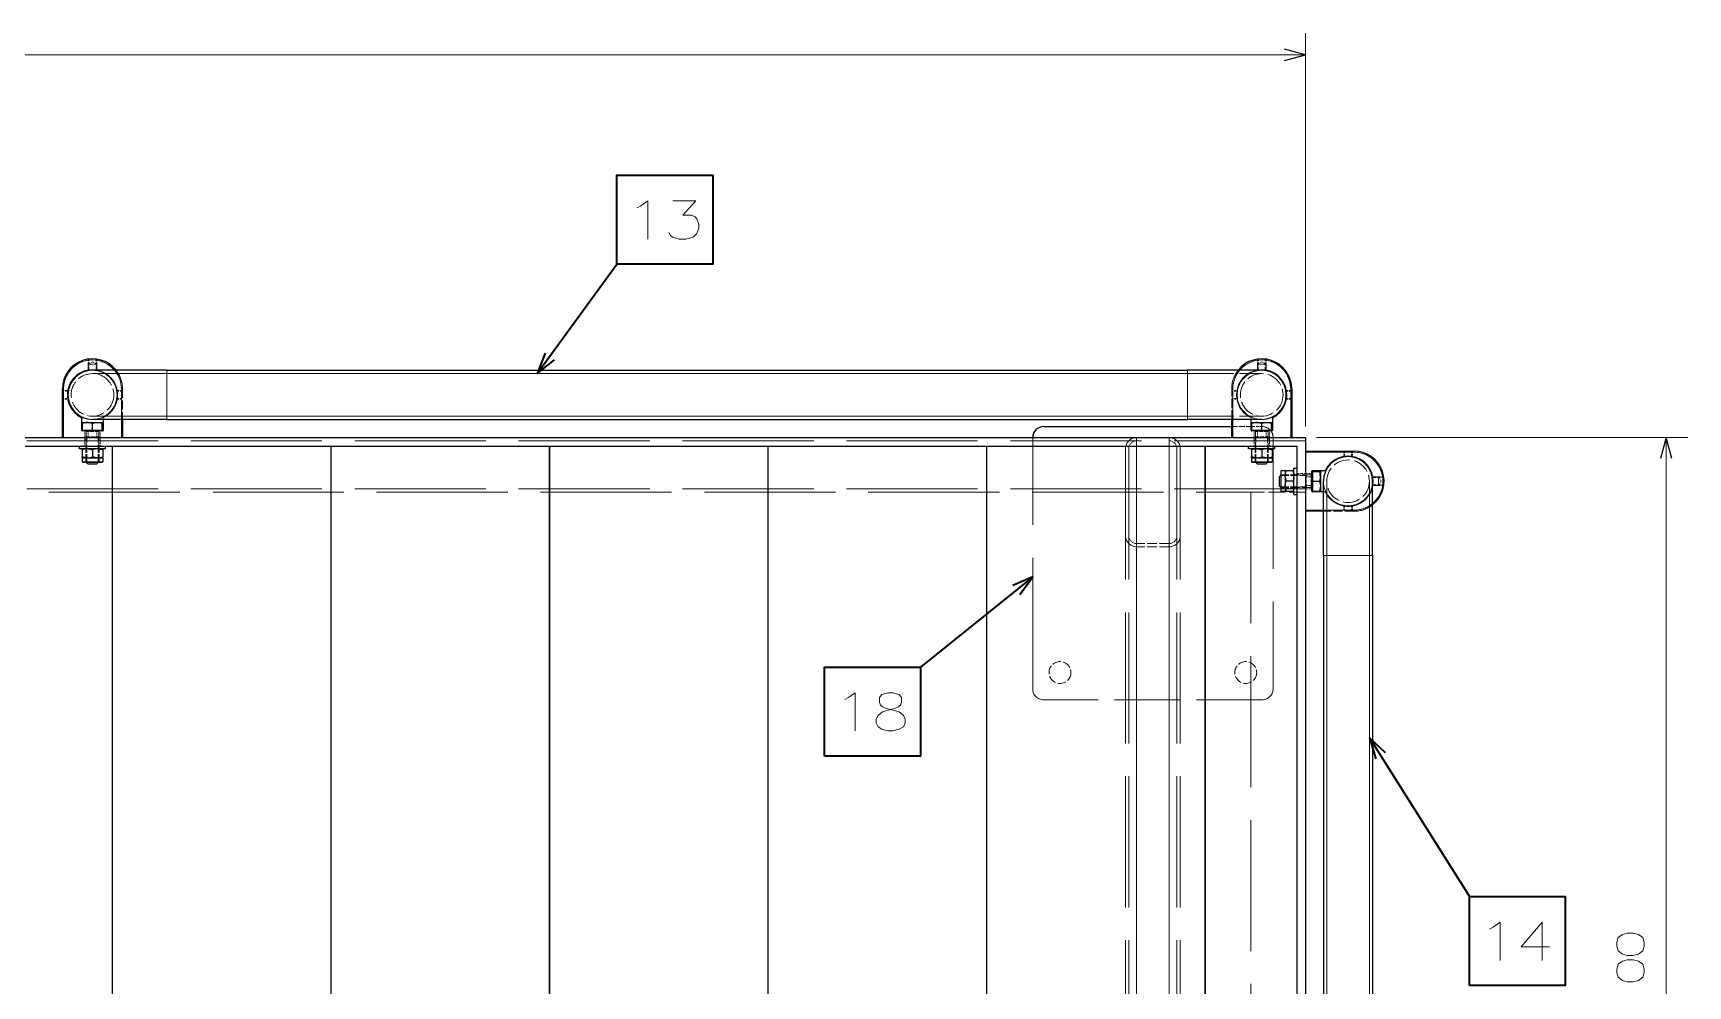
# Model space of a CAD drawing. Extents: x 5 to 836, y 5 to 589.
# Drawn here: x 404.9 to 556.3, y 168.5 to 255.7 of the extents above; entities that cross this region are included whole.
import ezdxf

# ---------------------------------------------------------------- set-up
doc = ezdxf.new("R2010")
doc.units = 0
doc.linetypes.add('DASHED', pattern=[15, 12, -3])

msp = doc.modelspace()

# ---------------------------------------------------------------- linework, layer by layer
at = {"color": 7, "lineweight": 9}
for p, q in [((521.29, 219.67), (521.29, 255.67)), ((171.29, 253.67), (521.29, 253.67)), ((417.09, 220.32), (417.09, 224.82)), ((510.49, 220.32), (510.49, 224.82)), ((407.54, 223.12), (407.64, 223.12)), ((407.64, 218.67), (407.64, 223.12)), ((519.94, 223.12), (519.94, 218.67)), ((520.04, 223.12), (519.94, 223.12)), ((412.94, 220.32), (412.94, 218.67)), ((514.64, 218.67), (514.64, 220.32)), ((522.29, 218.67), (556.29, 218.67)), ((554.29, 118.67), (554.29, 218.67)), ((521.29, 217.32), (525.74, 217.32)), ((525.74, 217.42), (525.74, 217.32)), ((409.34, 216.46), (411.24, 216.46)), ((409.76, 216.39), (409.76, 216.42)), ((410.82, 216.39), (410.82, 216.42)), ((516.34, 216.46), (518.24, 216.46)), ((516.76, 216.39), (516.76, 216.42)), ((517.82, 216.39), (517.82, 216.42)), ((519.01, 215.2), (519.04, 215.2)), ((519.08, 215.62), (519.08, 213.72)), ((519.01, 214.15), (519.04, 214.15)), ((522.94, 212.02), (521.29, 212.02)), ((522.94, 207.87), (527.44, 207.87))]:
    msp.add_line(p, q, dxfattribs=at)
at = {"color": 7, "linetype": 'DASHED', "lineweight": 9, "ltscale": 0.025145}
for p, q in [((409.89, 224.84), (409.89, 225.84)), ((410.69, 224.84), (410.69, 225.84)), ((516.89, 224.84), (516.89, 225.84)), ((517.69, 224.84), (517.69, 225.84)), ((527.46, 215.07), (528.46, 215.07)), ((527.46, 214.27), (528.46, 214.27))]:
    msp.add_line(p, q, dxfattribs=at)
at = {"color": 7, "linetype": 'DASHED', "lineweight": 9, "ltscale": 0.0251}
for p, q in [((409.96, 224.85), (409.96, 225.85)), ((410.62, 224.85), (410.62, 225.85)), ((516.96, 224.85), (516.96, 225.85)), ((517.62, 224.85), (517.62, 225.85))]:
    msp.add_line(p, q, dxfattribs=at)
at = {"color": 7, "linetype": 'DASHED', "lineweight": 9, "ltscale": 0.011547}
for p, q in [((410.29, 225.6), (409.89, 225.37)), ((410.29, 225.6), (410.69, 225.37)), ((517.29, 225.6), (517.69, 225.37)), ((528.22, 214.67), (527.99, 215.07)), ((528.22, 214.67), (527.99, 214.27))]:
    msp.add_line(p, q, dxfattribs=at)
at = {"color": 7, "linetype": 'DASHED', "lineweight": 9, "ltscale": 0.018776}
for p, q in [((410.64, 225.37), (409.89, 225.37)), ((410.69, 225.37), (409.94, 225.37)), ((517.69, 225.37), (516.94, 225.37)), ((527.99, 214.32), (527.99, 215.07)), ((527.99, 214.27), (527.99, 215.02))]:
    msp.add_line(p, q, dxfattribs=at)
at = {"color": 7, "linetype": 'DASHED', "lineweight": 9, "ltscale": 0.013377}
for p, q in [((409.89, 224.84), (409.89, 225.37)), ((410.69, 224.84), (410.69, 225.37)), ((516.89, 224.84), (516.89, 225.37)), ((517.69, 224.84), (517.69, 225.37))]:
    msp.add_line(p, q, dxfattribs=at)
at = {"color": 7, "lineweight": 25}
for p, q in [((417.09, 224.82), (410.29, 224.82)), ((417.09, 224.82), (510.49, 224.82)), ((517.29, 224.82), (510.49, 224.82)), ((407.54, 218.67), (407.54, 223.12)), ((520.04, 223.12), (520.04, 218.67)), ((409.32, 219.32), (409.32, 220.46)), ((409.39, 220.04), (409.39, 219.96)), ((409.39, 220.04), (409.86, 220.04)), ((409.39, 220.04), (409.39, 220.04)), ((409.39, 219.33), (409.39, 219.96)), ((409.86, 220.04), (411.19, 220.04)), ((417.09, 220.32), (410.29, 220.32)), ((410.29, 219.33), (410.29, 219.96)), ((411.19, 219.96), (411.19, 220.04)), ((411.19, 220.04), (411.19, 220.04)), ((411.19, 219.33), (411.19, 219.96)), ((411.27, 220.32), (411.27, 219.32)), ((413.04, 220.32), (413.04, 218.67)), ((417.09, 220.32), (510.49, 220.32)), ((497.33, 219.67), (514.54, 219.67)), ((517.29, 220.32), (510.49, 220.32)), ((514.54, 218.67), (514.54, 220.32)), ((516.32, 219.32), (516.32, 220.32)), ((516.32, 219.67), (516.39, 219.67)), ((516.39, 220.04), (516.39, 219.96)), ((516.39, 220.04), (516.86, 220.04)), ((516.39, 220.04), (516.39, 220.04)), ((516.39, 219.33), (516.39, 219.96)), ((516.86, 220.04), (518.19, 220.04)), ((517.29, 219.33), (517.29, 219.96)), ((518.19, 219.96), (518.19, 220.04)), ((518.19, 220.04), (518.19, 220.04)), ((518.19, 219.33), (518.19, 219.96)), ((518.27, 220.46), (518.27, 219.32)), ((171.29, 218.67), (521.29, 218.67)), ((411.22, 219.27), (409.37, 219.27)), ((409.39, 219.33), (410.29, 219.33)), ((409.46, 219.27), (409.46, 219.33)), ((410.29, 219.33), (411.19, 219.33)), ((411.12, 219.27), (411.12, 219.33)), ((518.22, 219.27), (516.37, 219.27)), ((516.39, 219.33), (517.29, 219.33)), ((516.46, 219.27), (516.46, 219.33)), ((517.29, 219.33), (518.19, 219.33)), ((518.12, 219.27), (518.12, 219.33)), ((521.29, 218.67), (521.29, 118.67)), ((170.49, 217.87), (520.49, 217.87)), ((409.09, 217.62), (409.09, 217.87)), ((411.49, 217.62), (409.09, 217.62)), ((409.34, 217.62), (409.34, 217.54)), ((409.34, 217.54), (409.34, 216.9)), ((409.34, 216.82), (409.34, 216.9)), ((409.34, 216.82), (409.34, 216.46)), ((409.34, 216.82), (409.73, 216.82)), ((409.82, 216.82), (409.73, 216.82)), ((409.9, 216.82), (409.82, 216.82)), ((409.9, 216.82), (410.68, 216.82)), ((410.29, 217.54), (410.29, 216.9)), ((410.77, 216.82), (410.68, 216.82)), ((410.85, 216.82), (410.77, 216.82)), ((410.85, 216.82), (411.24, 216.82)), ((411.24, 217.62), (411.24, 217.54)), ((411.24, 217.54), (411.24, 216.9)), ((411.24, 216.82), (411.24, 216.9)), ((411.24, 216.82), (411.24, 216.46)), ((411.49, 217.62), (411.49, 217.87)), ((412.09, 217.87), (412.09, 119.47)), ((412.1, 217.87), (412.1, 119.47)), ((432.09, 217.87), (432.09, 119.47)), ((432.1, 217.87), (432.1, 119.47)), ((452.09, 217.87), (452.09, 119.47)), ((452.1, 217.87), (452.1, 119.47)), ((472.09, 217.87), (472.09, 119.47)), ((472.1, 217.87), (472.1, 119.47)), ((492.09, 217.87), (492.09, 119.47)), ((492.1, 217.87), (492.1, 119.47)), ((512.09, 217.87), (512.09, 119.47)), ((512.1, 217.87), (512.1, 119.47)), ((516.09, 217.62), (516.09, 217.87)), ((518.49, 217.62), (516.09, 217.62)), ((516.34, 217.62), (516.34, 217.54)), ((516.34, 217.54), (516.34, 216.9)), ((516.34, 216.82), (516.34, 216.9)), ((516.34, 216.82), (516.34, 216.46)), ((516.34, 216.82), (516.73, 216.82)), ((516.82, 216.82), (516.73, 216.82)), ((516.9, 216.82), (516.82, 216.82)), ((516.9, 216.82), (517.68, 216.82)), ((517.29, 217.54), (517.29, 216.9)), ((517.77, 216.82), (517.68, 216.82)), ((517.85, 216.82), (517.77, 216.82)), ((517.85, 216.82), (518.24, 216.82)), ((518.24, 217.62), (518.24, 217.54)), ((518.24, 217.54), (518.24, 216.9)), ((518.24, 216.82), (518.24, 216.9)), ((518.24, 216.82), (518.24, 216.46)), ((518.49, 217.62), (518.49, 217.87)), ((520.49, 217.87), (520.49, 119.47)), ((521.29, 217.42), (525.74, 217.42)), ((409.38, 216.42), (411.21, 216.42)), ((409.88, 216.27), (409.73, 216.42)), ((409.88, 216.27), (410.7, 216.27)), ((410.7, 216.27), (410.85, 216.42)), ((516.38, 216.42), (518.21, 216.42)), ((516.88, 216.27), (516.73, 216.42)), ((516.88, 216.27), (517.7, 216.27)), ((517.7, 216.27), (517.85, 216.42)), ((518.89, 215.08), (519.04, 215.23)), ((518.89, 215.08), (518.89, 214.26)), ((519.04, 215.59), (519.04, 213.76)), ((519.44, 215.62), (519.08, 215.62)), ((519.44, 215.62), (519.44, 215.23)), ((519.44, 215.62), (519.52, 215.62)), ((519.44, 215.15), (519.44, 215.23)), ((519.44, 215.06), (519.44, 215.15)), ((519.44, 215.06), (519.44, 214.28)), ((520.16, 215.62), (519.52, 215.62)), ((520.24, 215.62), (520.16, 215.62)), ((520.24, 215.87), (520.49, 215.87)), ((520.24, 213.47), (520.24, 215.87)), ((521.89, 213.75), (521.89, 215.6)), ((521.89, 215.5), (521.95, 215.5)), ((521.94, 215.65), (523.08, 215.65)), ((521.95, 215.57), (522.58, 215.57)), ((521.95, 215.57), (521.95, 214.67)), ((522.66, 215.57), (522.58, 215.57)), ((522.66, 215.57), (522.66, 215.1)), ((522.66, 215.57), (522.66, 215.57)), ((522.66, 215.1), (522.66, 213.77)), ((518.89, 214.26), (519.04, 214.11)), ((519.44, 213.72), (519.08, 213.72)), ((519.44, 214.2), (519.44, 214.28)), ((519.44, 214.11), (519.44, 214.2)), ((519.44, 214.11), (519.44, 213.72)), ((519.44, 213.72), (519.52, 213.72)), ((520.16, 214.67), (519.52, 214.67)), ((520.16, 213.72), (519.52, 213.72)), ((520.24, 213.72), (520.16, 213.72)), ((521.89, 213.84), (521.95, 213.84)), ((522.94, 213.7), (521.94, 213.7)), ((521.95, 214.67), (522.58, 214.67)), ((521.95, 214.67), (521.95, 213.77)), ((521.95, 213.77), (522.58, 213.77)), ((522.58, 213.77), (522.66, 213.77)), ((522.66, 213.77), (522.66, 213.77)), ((522.94, 207.87), (522.94, 214.67)), ((527.44, 207.87), (527.44, 214.67)), ((520.24, 213.47), (520.49, 213.47)), ((522.94, 211.92), (521.29, 211.92)), ((522.94, 207.87), (522.94, 129.47)), ((527.44, 207.87), (527.44, 129.47))]:
    msp.add_line(p, q, dxfattribs=at)
at = {"color": 7, "linetype": 'DASHED', "lineweight": 9, "ltscale": 0.17}
for p, q in [((417.09, 224.52), (410.29, 224.52)), ((517.29, 224.52), (510.49, 224.52)), ((417.09, 220.62), (410.29, 220.62)), ((517.29, 220.62), (510.49, 220.62)), ((523.24, 207.87), (523.24, 214.67)), ((527.14, 207.87), (527.14, 214.67))]:
    msp.add_line(p, q, dxfattribs=at)
at = {"color": 7, "linetype": 'DASHED', "lineweight": 9}
for p, q in [((411.41, 224.52), (516.17, 224.52)), ((417.09, 224.52), (510.49, 224.52)), ((411.41, 220.62), (516.17, 220.62)), ((417.09, 220.62), (510.49, 220.62)), ((521.29, 218.37), (171.29, 218.37)), ((496.33, 195.67), (496.33, 218.67)), ((505.83, 218.67), (505.83, 118.67)), ((505.83, 218.37), (505.83, 118.97)), ((508.83, 218.67), (508.83, 118.67)), ((508.83, 218.37), (508.83, 118.97)), ((518.33, 218.67), (518.33, 195.67)), ((504.83, 217.67), (504.83, 119.67)), ((505.13, 217.67), (505.13, 119.67)), ((509.53, 217.67), (509.53, 119.67)), ((509.83, 217.67), (509.83, 119.67)), ((166.29, 213.67), (516.29, 213.67)), ((521.29, 213.97), (171.29, 213.97)), ((516.29, 213.67), (516.29, 123.67)), ((523.24, 213.55), (523.24, 123.8)), ((527.14, 213.55), (527.14, 123.8)), ((505.83, 208.97), (505.83, 128.37)), ((505.83, 208.67), (505.83, 128.67)), ((508.83, 208.97), (508.83, 128.37)), ((508.83, 208.67), (508.83, 128.67)), ((523.24, 207.87), (523.24, 129.47)), ((527.14, 207.87), (527.14, 129.47))]:
    msp.add_line(p, q, dxfattribs=at)
at = {"color": 7, "linetype": 'DASHED', "lineweight": 9, "ltscale": 0.1125}
for p, q in [((417.09, 220.32), (417.09, 224.82)), ((510.49, 220.32), (510.49, 224.82)), ((522.94, 207.87), (527.44, 207.87))]:
    msp.add_line(p, q, dxfattribs=at)
at = {"color": 7, "linetype": 'DASHED', "lineweight": 9, "ltscale": 0.0975}
for p, q in [((417.09, 220.62), (417.09, 224.52)), ((417.09, 220.62), (417.09, 224.52)), ((510.49, 220.62), (510.49, 224.52)), ((510.49, 220.62), (510.49, 224.52))]:
    msp.add_line(p, q, dxfattribs=at)
at = {"color": 7, "linetype": 'DASHED', "lineweight": 9, "ltscale": 0.011546}
msp.add_line((517.29, 225.6), (516.89, 225.37), dxfattribs=at)
at = {"color": 7, "linetype": 'DASHED', "lineweight": 9, "ltscale": 0.018774}
msp.add_line((517.64, 225.37), (516.89, 225.37), dxfattribs=at)
at = {"color": 7, "linetype": 'DASHED', "lineweight": 9, "ltscale": 0.0025}
for p, q in [((407.54, 223.12), (407.64, 223.12)), ((413.04, 223.12), (412.94, 223.12)), ((413.04, 223.12), (412.94, 223.12)), ((525.74, 217.42), (525.74, 217.32)), ((525.74, 211.92), (525.74, 212.02)), ((525.74, 211.92), (525.74, 212.02))]:
    msp.add_line(p, q, dxfattribs=at)
at = {"color": 7, "linetype": 'DASHED', "lineweight": 9, "ltscale": 0.012126}
for p, q in [((407.54, 222.97), (408.03, 222.97)), ((412.56, 222.97), (413.04, 222.97)), ((514.54, 222.97), (515.03, 222.97)), ((519.56, 222.97), (520.04, 222.97)), ((407.54, 222.17), (408.03, 222.17)), ((412.56, 222.17), (413.04, 222.17)), ((514.54, 222.17), (515.03, 222.17)), ((519.56, 222.17), (520.04, 222.17)), ((524.79, 217.42), (524.79, 216.94)), ((525.59, 217.42), (525.59, 216.94)), ((524.79, 212.41), (524.79, 211.92)), ((525.59, 212.41), (525.59, 211.92))]:
    msp.add_line(p, q, dxfattribs=at)
at = {"color": 7, "linetype": 'DASHED', "lineweight": 9, "ltscale": 0.011854}
for p, q in [((407.54, 222.91), (408.01, 222.91)), ((407.54, 222.24), (408.01, 222.24)), ((524.86, 212.4), (524.86, 211.92)), ((525.52, 212.4), (525.52, 211.92))]:
    msp.add_line(p, q, dxfattribs=at)
at = {"color": 7, "linetype": 'DASHED', "lineweight": 9, "ltscale": 0.11125}
for p, q in [((407.64, 223.12), (407.64, 218.67)), ((412.94, 223.12), (412.94, 218.67)), ((514.64, 223.12), (514.64, 218.67)), ((519.94, 223.12), (519.94, 218.67)), ((525.74, 217.32), (521.29, 217.32)), ((525.74, 212.02), (521.29, 212.02))]:
    msp.add_line(p, q, dxfattribs=at)
at = {"color": 7, "linetype": 'DASHED', "lineweight": 9, "ltscale": 5.76978e-05}
for p, q in [((408.03, 222.97), (408.03, 222.97)), ((408.03, 222.17), (408.03, 222.18))]:
    msp.add_line(p, q, dxfattribs=at)
at = {"color": 7, "linetype": 'DASHED', "lineweight": 9, "ltscale": 0.011853}
for p, q in [((412.57, 222.91), (413.04, 222.91)), ((519.57, 222.91), (520.04, 222.91)), ((412.57, 222.24), (413.04, 222.24)), ((519.57, 222.24), (520.04, 222.24)), ((524.86, 217.42), (524.86, 216.95)), ((525.52, 217.42), (525.52, 216.95))]:
    msp.add_line(p, q, dxfattribs=at)
at = {"color": 7, "linetype": 'DASHED', "lineweight": 9, "ltscale": 0.07}
for p, q in [((412.94, 223.12), (412.94, 220.32)), ((413.04, 223.12), (413.04, 220.32)), ((514.54, 220.32), (514.54, 223.12)), ((514.64, 220.32), (514.64, 223.12)), ((525.74, 212.02), (522.94, 212.02)), ((525.74, 211.92), (522.94, 211.92))]:
    msp.add_line(p, q, dxfattribs=at)
at = {"color": 7, "linetype": 'DASHED', "lineweight": 9, "ltscale": 0.002501}
msp.add_line((514.54, 223.12), (514.64, 223.12), dxfattribs=at)
msp.add_line((514.54, 223.12), (514.64, 223.12), dxfattribs=at)
at = {"color": 7, "linetype": 'DASHED', "lineweight": 9, "ltscale": 0.011855}
for p, q in [((514.54, 222.91), (515.01, 222.91)), ((514.54, 222.24), (515.01, 222.24))]:
    msp.add_line(p, q, dxfattribs=at)
at = {"color": 7, "linetype": 'DASHED', "lineweight": 9, "ltscale": 5.78339e-05}
for p, q in [((519.56, 222.97), (519.56, 222.97)), ((519.56, 222.17), (519.56, 222.18))]:
    msp.add_line(p, q, dxfattribs=at)
at = {"color": 7, "linetype": 'DASHED', "lineweight": 9, "ltscale": 0.002499}
msp.add_line((520.04, 223.12), (519.94, 223.12), dxfattribs=at)
at = {"color": 7, "linetype": 'DASHED', "lineweight": 9, "ltscale": 0.015684}
for p, q in [((410.29, 219.33), (410.29, 219.96)), ((517.29, 219.33), (517.29, 219.96))]:
    msp.add_line(p, q, dxfattribs=at)
at = {"color": 7, "linetype": 'DASHED', "lineweight": 9, "ltscale": 0.003383}
for p, q in [((411.27, 220.46), (411.27, 220.32)), ((516.32, 220.32), (516.32, 220.46)), ((523.08, 213.7), (522.94, 213.7))]:
    msp.add_line(p, q, dxfattribs=at)
at = {"color": 7, "linetype": 'DASHED', "lineweight": 9, "ltscale": 0.044376}
msp.add_line((514.54, 219.67), (516.32, 219.67), dxfattribs=at)
at = {"color": 7, "linetype": 'DASHED', "lineweight": 9, "ltscale": 0.023605}
msp.add_line((516.39, 219.67), (517.33, 219.67), dxfattribs=at)
at = {"color": 7, "linetype": 'DASHED', "lineweight": 9, "ltscale": 0.015}
for p, q in [((409.59, 218.67), (409.59, 219.27)), ((409.59, 218.67), (409.59, 219.27)), ((409.89, 218.67), (409.89, 219.27)), ((410.69, 218.67), (410.69, 219.27)), ((410.99, 218.67), (410.99, 219.27)), ((410.99, 218.67), (410.99, 219.27)), ((516.59, 218.67), (516.59, 219.27)), ((516.59, 218.67), (516.59, 219.27)), ((516.89, 218.67), (516.89, 219.27)), ((517.69, 218.67), (517.69, 219.27)), ((517.99, 218.67), (517.99, 219.27)), ((517.99, 218.67), (517.99, 219.27))]:
    msp.add_line(p, q, dxfattribs=at)
at = {"color": 7, "linetype": 'DASHED', "lineweight": 9, "ltscale": 0.02}
for p, q in [((409.59, 218.67), (409.59, 217.87)), ((409.59, 218.67), (409.59, 217.87)), ((410.99, 218.67), (410.99, 217.87)), ((410.99, 218.67), (410.99, 217.87)), ((516.59, 218.67), (516.59, 217.87)), ((516.59, 218.67), (516.59, 217.87)), ((517.99, 218.67), (517.99, 217.87)), ((517.99, 218.67), (517.99, 217.87)), ((520.49, 215.37), (521.29, 215.37)), ((520.49, 215.37), (521.29, 215.37)), ((520.49, 213.97), (521.29, 213.97)), ((520.49, 213.97), (521.29, 213.97))]:
    msp.add_line(p, q, dxfattribs=at)
at = {"color": 7, "linetype": 'DASHED', "lineweight": 9, "ltscale": 0.029268}
for p, q in [((410.88, 219.21), (409.71, 219.21)), ((410.88, 219.21), (409.71, 219.21)), ((409.71, 216.45), (410.88, 216.45)), ((409.71, 216.45), (410.88, 216.45)), ((519.07, 215.26), (519.07, 214.09)), ((519.07, 215.26), (519.07, 214.09)), ((521.83, 214.09), (521.83, 215.26)), ((521.83, 214.09), (521.83, 215.26))]:
    msp.add_line(p, q, dxfattribs=at)
at = {"color": 7, "linetype": 'DASHED', "lineweight": 9, "ltscale": 0.069125}
for p, q in [((409.71, 219.21), (409.71, 216.45)), ((410.88, 219.21), (410.88, 216.45)), ((516.71, 219.21), (516.71, 216.45)), ((517.88, 219.21), (517.88, 216.45))]:
    msp.add_line(p, q, dxfattribs=at)
at = {"color": 7, "linetype": 'DASHED', "lineweight": 9, "ltscale": 0.002927}
for p, q in [((409.76, 218.74), (409.71, 218.84)), ((409.76, 218.74), (409.71, 218.84)), ((410.82, 218.74), (410.88, 218.84)), ((410.82, 218.74), (410.88, 218.84)), ((516.76, 218.74), (516.71, 218.84)), ((516.76, 218.74), (516.71, 218.84)), ((517.82, 218.74), (517.88, 218.84)), ((517.82, 218.74), (517.88, 218.84)), ((521.36, 215.2), (521.46, 215.26)), ((521.36, 215.2), (521.46, 215.26)), ((521.36, 214.15), (521.46, 214.09)), ((521.36, 214.15), (521.46, 214.09))]:
    msp.add_line(p, q, dxfattribs=at)
at = {"color": 7, "linetype": 'DASHED', "lineweight": 9, "ltscale": 0.027477}
for p, q in [((409.71, 218.74), (410.8, 218.74)), ((521.36, 215.26), (521.36, 214.16))]:
    msp.add_line(p, q, dxfattribs=at)
at = {"color": 7, "linetype": 'DASHED', "lineweight": 9, "ltscale": 0.057375}
for p, q in [((409.76, 216.45), (409.76, 218.74)), ((410.82, 216.45), (410.82, 218.74)), ((516.76, 216.45), (516.76, 218.74)), ((517.82, 216.45), (517.82, 218.74)), ((519.07, 215.2), (521.36, 215.2)), ((519.07, 214.15), (521.36, 214.15))]:
    msp.add_line(p, q, dxfattribs=at)
at = {"color": 7, "linetype": 'DASHED', "lineweight": 9, "ltscale": 0.001791}
for p, q in [((410.8, 218.74), (410.88, 218.74)), ((517.8, 218.74), (517.88, 218.74)), ((521.36, 214.16), (521.36, 214.09))]:
    msp.add_line(p, q, dxfattribs=at)
at = {"color": 7, "linetype": 'DASHED', "lineweight": 9, "ltscale": 0.029269}
for p, q in [((517.88, 219.21), (516.71, 219.21)), ((517.88, 219.21), (516.71, 219.21)), ((516.71, 216.45), (517.88, 216.45)), ((516.71, 216.45), (517.88, 216.45))]:
    msp.add_line(p, q, dxfattribs=at)
at = {"color": 7, "linetype": 'DASHED', "lineweight": 9, "ltscale": 0.027478}
msp.add_line((516.71, 218.74), (517.8, 218.74), dxfattribs=at)
at = {"color": 7, "linetype": 'DASHED', "lineweight": 9, "ltscale": 0.011875}
for p, q in [((409.34, 216.82), (409.82, 216.82)), ((410.77, 216.82), (411.24, 216.82)), ((519.44, 215.62), (519.44, 215.15)), ((519.44, 214.2), (519.44, 213.72))]:
    msp.add_line(p, q, dxfattribs=at)
at = {"color": 7, "linetype": 'DASHED', "lineweight": 9, "ltscale": 0.00625}
for p, q in [((409.64, 217.62), (409.64, 217.87)), ((410.94, 217.62), (410.94, 217.87)), ((516.64, 217.62), (516.64, 217.87)), ((517.94, 217.62), (517.94, 217.87)), ((520.24, 215.32), (520.49, 215.32)), ((520.24, 214.02), (520.49, 214.02))]:
    msp.add_line(p, q, dxfattribs=at)
at = {"color": 7, "linetype": 'DASHED', "lineweight": 9, "ltscale": 0.03}
for p, q in [((409.69, 217.62), (409.69, 216.42)), ((410.89, 217.62), (410.89, 216.42)), ((516.69, 217.62), (516.69, 216.42)), ((517.89, 217.62), (517.89, 216.42)), ((520.24, 215.27), (519.04, 215.27)), ((520.24, 214.07), (519.04, 214.07))]:
    msp.add_line(p, q, dxfattribs=at)
at = {"color": 7, "linetype": 'DASHED', "lineweight": 9, "ltscale": 0.015902}
for p, q in [((410.29, 217.54), (410.29, 216.9)), ((517.29, 217.54), (517.29, 216.9))]:
    msp.add_line(p, q, dxfattribs=at)
at = {"color": 7, "linetype": 'DASHED', "lineweight": 9, "ltscale": 0.011876}
msp.add_line((516.34, 216.82), (516.82, 216.82), dxfattribs=at)
at = {"color": 7, "linetype": 'DASHED', "lineweight": 9, "ltscale": 0.011874}
msp.add_line((517.77, 216.82), (518.24, 216.82), dxfattribs=at)
at = {"color": 7, "linetype": 'DASHED', "lineweight": 9, "ltscale": 5.73221e-05}
for p, q in [((524.79, 216.94), (524.79, 216.94)), ((525.59, 216.94), (525.59, 216.94))]:
    msp.add_line(p, q, dxfattribs=at)
at = {"color": 7, "linetype": 'DASHED', "lineweight": 9, "ltscale": 0.047501}
for p, q in [((409.34, 216.46), (411.24, 216.46)), ((516.34, 216.46), (518.24, 216.46))]:
    msp.add_line(p, q, dxfattribs=at)
at = {"color": 7, "linetype": 'DASHED', "lineweight": 9, "ltscale": 0.000883937}
for p, q in [((409.73, 216.42), (409.71, 216.45)), ((410.85, 216.42), (410.88, 216.45))]:
    msp.add_line(p, q, dxfattribs=at)
at = {"color": 7, "linetype": 'DASHED', "lineweight": 9, "ltscale": 0.000624084}
for p, q in [((409.76, 216.42), (409.76, 216.45)), ((410.82, 216.42), (410.82, 216.45)), ((516.76, 216.42), (516.76, 216.45)), ((517.82, 216.42), (517.82, 216.45)), ((519.04, 215.2), (519.07, 215.2)), ((519.04, 214.15), (519.07, 214.15))]:
    msp.add_line(p, q, dxfattribs=at)
at = {"color": 7, "linetype": 'DASHED', "lineweight": 9, "ltscale": 0.000884477}
for p, q in [((516.73, 216.42), (516.71, 216.45)), ((517.85, 216.42), (517.88, 216.45)), ((519.04, 215.23), (519.07, 215.26))]:
    msp.add_line(p, q, dxfattribs=at)
at = {"color": 7, "linetype": 'DASHED', "lineweight": 9, "ltscale": 0.069124}
for p, q in [((521.83, 215.26), (519.07, 215.26)), ((521.83, 214.09), (519.07, 214.09))]:
    msp.add_line(p, q, dxfattribs=at)
at = {"color": 7, "linetype": 'DASHED', "lineweight": 9, "ltscale": 0.0475}
msp.add_line((519.08, 215.62), (519.08, 213.72), dxfattribs=at)
at = {"color": 7, "linetype": 'DASHED', "lineweight": 9, "ltscale": 0.015001}
for p, q in [((521.29, 215.37), (521.89, 215.37)), ((521.29, 215.37), (521.89, 215.37)), ((521.29, 215.07), (521.89, 215.07)), ((521.29, 214.27), (521.89, 214.27)), ((521.29, 213.97), (521.89, 213.97)), ((521.29, 213.97), (521.89, 213.97))]:
    msp.add_line(p, q, dxfattribs=at)
at = {"color": 7, "linetype": 'DASHED', "lineweight": 9, "ltscale": 0.013376}
for p, q in [((527.46, 215.07), (527.99, 215.07)), ((527.46, 214.27), (527.99, 214.27))]:
    msp.add_line(p, q, dxfattribs=at)
at = {"color": 7, "linetype": 'DASHED', "lineweight": 9, "ltscale": 0.125}
msp.add_line((521.29, 213.67), (516.29, 213.67), dxfattribs=at)
at = {"color": 7, "linetype": 'DASHED', "lineweight": 9, "ltscale": 0.000884207}
msp.add_line((519.04, 214.11), (519.07, 214.09), dxfattribs=at)
at = {"color": 7, "linetype": 'DASHED', "lineweight": 9, "ltscale": 0.015901}
msp.add_line((520.16, 214.67), (519.52, 214.67), dxfattribs=at)
at = {"color": 7, "linetype": 'DASHED', "lineweight": 9, "ltscale": 0.015685}
msp.add_line((521.95, 214.67), (522.58, 214.67), dxfattribs=at)
at = {"color": 7, "linetype": 'DASHED', "lineweight": 9, "ltscale": 0.025099}
for p, q in [((527.47, 215.01), (528.47, 215.01)), ((527.47, 214.34), (528.47, 214.34))]:
    msp.add_line(p, q, dxfattribs=at)
at = {"color": 7, "linetype": 'DASHED', "lineweight": 9, "ltscale": 0.075}
for p, q in [((508.83, 208.97), (505.83, 208.97)), ((508.83, 208.67), (505.83, 208.67))]:
    msp.add_line(p, q, dxfattribs=at)
at = {"color": 7, "linetype": 'DASHED', "lineweight": 9, "ltscale": 0.097501}
msp.add_line((523.24, 207.87), (527.14, 207.87), dxfattribs=at)
msp.add_line((523.24, 207.87), (527.14, 207.87), dxfattribs=at)
at = {"color": 7, "linetype": 'DASHED', "lineweight": 9, "ltscale": 0.499999}
msp.add_line((517.33, 194.67), (497.33, 194.67), dxfattribs=at)
at = {"color": 7, "lineweight": 25}
for points in [[(519.36, 253.16), (521.29, 253.67), (519.36, 254.19)], [(409.86, 220.04), (409.72, 220.03), (409.56, 220.01), (409.39, 219.96)], [(409.86, 220.04), (409.99, 220.03), (410.13, 220.01), (410.29, 219.96)], [(410.29, 219.96), (410.44, 220), (410.57, 220.03), (410.74, 220.04), (410.91, 220.03), (411.04, 220), (411.19, 219.96)], [(516.86, 220.04), (516.72, 220.03), (516.56, 220.01), (516.39, 219.96)], [(516.86, 220.04), (516.99, 220.03), (517.13, 220.01), (517.29, 219.96)], [(517.29, 219.96), (517.44, 220), (517.57, 220.03), (517.74, 220.04), (517.91, 220.03), (518.04, 220), (518.19, 219.96)], [(554.81, 216.74), (554.29, 218.67), (553.77, 216.74)], [(409.73, 217.62), (409.59, 217.6), (409.34, 217.54)], [(409.73, 216.82), (409.59, 216.84), (409.34, 216.9)], [(409.9, 217.62), (410.04, 217.6), (410.29, 217.54)], [(409.9, 216.82), (410.04, 216.84), (410.29, 216.9)], [(410.68, 217.62), (410.54, 217.6), (410.29, 217.54)], [(410.68, 216.82), (410.54, 216.84), (410.29, 216.9)], [(410.85, 217.62), (410.99, 217.6), (411.24, 217.54)], [(410.85, 216.82), (410.99, 216.84), (411.24, 216.9)], [(516.73, 217.62), (516.59, 217.6), (516.34, 217.54)], [(516.73, 216.82), (516.59, 216.84), (516.34, 216.9)], [(516.9, 217.62), (517.04, 217.6), (517.29, 217.54)], [(516.9, 216.82), (517.04, 216.84), (517.29, 216.9)], [(517.68, 217.62), (517.54, 217.6), (517.29, 217.54)], [(517.68, 216.82), (517.54, 216.84), (517.29, 216.9)], [(517.85, 217.62), (517.99, 217.6), (518.24, 217.54)], [(517.85, 216.82), (517.99, 216.84), (518.24, 216.9)], [(519.44, 215.23), (519.46, 215.38), (519.52, 215.62)], [(519.44, 215.06), (519.46, 214.92), (519.52, 214.67)], [(520.24, 215.23), (520.22, 215.38), (520.16, 215.62)], [(520.24, 215.06), (520.22, 214.92), (520.16, 214.67)], [(522.66, 215.1), (522.65, 215.25), (522.63, 215.4), (522.58, 215.57)], [(522.66, 215.1), (522.65, 214.97), (522.62, 214.83), (522.58, 214.67)], [(519.44, 214.28), (519.46, 214.43), (519.52, 214.67)], [(519.44, 214.11), (519.46, 213.97), (519.52, 213.72)], [(520.24, 214.28), (520.22, 214.43), (520.16, 214.67)], [(520.24, 214.11), (520.22, 213.97), (520.16, 213.72)], [(522.58, 214.67), (522.62, 214.52), (522.65, 214.39), (522.66, 214.22), (522.65, 214.06), (522.62, 213.92), (522.58, 213.77)]]:
    msp.add_lwpolyline(points, dxfattribs=at)
at = {"color": 7, "lineweight": 35}
for points in [[(458.29, 234.52), (458.29, 242.67), (467.06, 242.67), (467.06, 234.52)], [(477.29, 189.52), (477.29, 197.67), (486.06, 197.67), (486.06, 189.52)], [(536.29, 168.52), (536.29, 176.67), (545.06, 176.67), (545.06, 168.52)]]:
    msp.add_lwpolyline(points, close=True, dxfattribs=at)
at = {"color": 7, "lineweight": 9}
for points in [[(460.14, 239.7), (460.48, 239.87)], [(460.48, 239.87), (461.1, 240.32), (461.1, 236.82)], [(463.02, 237.44), (463.19, 237.16), (463.36, 236.99), (463.98, 236.82), (464.6, 236.82), (465.27, 236.99), (465.61, 237.33), (465.78, 237.83), (465.78, 238.17), (465.61, 238.68), (465.44, 238.85), (465.11, 239.02), (464.31, 239.02), (465.5, 240.32), (463.41, 240.32)], [(479.14, 194.7), (479.48, 194.87)], [(479.48, 194.87), (480.1, 195.32), (480.1, 191.82)], [(482.19, 192.21), (482.02, 192.55), (482.02, 192.89), (482.19, 193.23), (482.58, 193.57), (483.77, 193.91), (484.05, 194.02), (484.22, 194.19), (484.33, 194.47), (484.33, 194.87), (484.11, 195.15)], [(482.52, 195.15), (482.3, 194.87), (482.3, 194.47), (482.41, 194.19), (482.58, 194.02), (482.86, 193.91), (484.11, 193.57)], [(484.11, 195.15), (483.54, 195.32), (483.09, 195.32), (482.52, 195.15)], [(484.5, 193.23), (484.11, 193.57)], [(484.5, 193.23), (484.67, 192.89), (484.67, 192.55), (484.5, 192.21), (484.11, 191.99)], [(482.19, 192.21), (482.52, 191.99), (483.09, 191.82), (483.54, 191.82), (484.11, 191.99)], [(538.48, 173.87), (539.1, 174.32), (539.1, 170.82)], [(543.61, 172.06), (541.02, 172.06), (542.94, 174.32), (542.94, 172.62), (542.94, 170.82)], [(538.14, 173.7), (538.48, 173.87)]]:
    msp.add_lwpolyline(points, dxfattribs=at)
at = {"color": 7, "lineweight": 35}
for points in [[(451, 224.52), (458.29, 234.52)], [(451.72, 226.39), (451, 224.52), (452.56, 225.78)], [(496.33, 205.93), (486.06, 197.67)], [(495.15, 204.31), (496.33, 205.93), (494.5, 205.12)], [(527.14, 191.18), (536.29, 176.67)], [(528.61, 189.83), (527.14, 191.18), (527.73, 189.27)]]:
    msp.add_lwpolyline(points, dxfattribs=at)
at = {"color": 7, "linetype": 'DASHED', "lineweight": 9}
for points in [[(410.29, 219.96), (410.14, 220), (410.01, 220.03), (409.84, 220.04), (409.68, 220.03), (409.54, 220), (409.39, 219.96)], [(410.72, 220.04), (410.59, 220.03), (410.45, 220.01), (410.29, 219.96)], [(410.72, 220.04), (410.87, 220.03), (411.02, 220.01), (411.19, 219.96)], [(517.29, 219.96), (517.14, 220), (517.01, 220.03), (516.84, 220.04), (516.68, 220.03), (516.54, 220), (516.39, 219.96)], [(517.72, 220.04), (517.59, 220.03), (517.45, 220.01), (517.29, 219.96)], [(517.72, 220.04), (517.87, 220.03), (518.02, 220.01), (518.19, 219.96)], [(409.73, 217.62), (409.59, 217.6), (409.34, 217.54)], [(409.73, 216.82), (409.59, 216.84), (409.34, 216.9)], [(409.9, 217.62), (410.04, 217.6), (410.29, 217.54)], [(409.9, 216.82), (410.04, 216.84), (410.29, 216.9)], [(410.68, 217.62), (410.54, 217.6), (410.29, 217.54)], [(410.68, 216.82), (410.54, 216.84), (410.29, 216.9)], [(410.85, 217.62), (410.99, 217.6), (411.24, 217.54)], [(410.85, 216.82), (410.99, 216.84), (411.24, 216.9)], [(516.73, 217.62), (516.59, 217.6), (516.34, 217.54)], [(516.73, 216.82), (516.59, 216.84), (516.34, 216.9)], [(516.9, 217.62), (517.04, 217.6), (517.29, 217.54)], [(516.9, 216.82), (517.04, 216.84), (517.29, 216.9)], [(517.68, 217.62), (517.54, 217.6), (517.29, 217.54)], [(517.68, 216.82), (517.54, 216.84), (517.29, 216.9)], [(517.85, 217.62), (517.99, 217.6), (518.24, 217.54)], [(517.85, 216.82), (517.99, 216.84), (518.24, 216.9)], [(519.44, 215.23), (519.46, 215.38), (519.52, 215.62)], [(519.44, 215.06), (519.46, 214.92), (519.52, 214.67)], [(520.24, 215.23), (520.22, 215.38), (520.16, 215.62)], [(520.24, 215.06), (520.22, 214.92), (520.16, 214.67)], [(522.58, 214.67), (522.62, 214.82), (522.65, 214.95), (522.66, 215.12), (522.65, 215.29), (522.62, 215.42), (522.58, 215.57)], [(519.44, 214.28), (519.46, 214.43), (519.52, 214.67)], [(519.44, 214.11), (519.46, 213.97), (519.52, 213.72)], [(520.24, 214.28), (520.22, 214.43), (520.16, 214.67)], [(520.24, 214.11), (520.22, 213.97), (520.16, 213.72)], [(522.66, 214.24), (522.65, 214.37), (522.62, 214.51), (522.58, 214.67)], [(522.66, 214.24), (522.65, 214.1), (522.63, 213.94), (522.58, 213.77)]]:
    msp.add_lwpolyline(points, dxfattribs=at)
at = {"color": 7, "lineweight": 9}
for points in [[(549.79, 172.14), (549.91, 171.7), (550.31, 171.41), (550.72, 171.29), (551.24, 171.29), (551.77, 171.41), (552.17, 171.7), (552.29, 172.14), (552.29, 172.46), (552.17, 172.91), (551.77, 173.19), (551.28, 173.31), (550.72, 173.31), (550.31, 173.19), (549.91, 172.91), (549.79, 172.46)], [(549.79, 169.72), (549.91, 169.28), (550.31, 169), (550.72, 168.87), (551.24, 168.87), (551.77, 169), (552.17, 169.28), (552.29, 169.72), (552.29, 170.04), (552.17, 170.49), (551.77, 170.77), (551.28, 170.89), (550.72, 170.89), (550.31, 170.77), (549.91, 170.49), (549.79, 170.04)]]:
    msp.add_lwpolyline(points, close=True, dxfattribs=at)
at = {"color": 7, "linetype": 'DASHED', "lineweight": 9, "ltscale": 0.13}
for centre in [(410.29, 222.57), (517.29, 222.57), (525.19, 214.67)]:
    msp.add_circle(centre, 1.95, dxfattribs=at)
at = {"color": 7, "linetype": 'DASHED', "lineweight": 9, "ltscale": 0.066667}
for centre in [(498.83, 197.17), (515.83, 197.17)]:
    msp.add_circle(centre, 1, dxfattribs=at)
at = {"color": 7, "lineweight": 25}
for centre, radius, start, end in [((410.29, 223.12), 2.75, 38.1835, 180), ((517.29, 223.12), 2.75, 0, 141.8165), ((410.29, 222.57), 2.3, 78.0311, 244.1402), ((410.29, 222.57), 2.25, 90, 270), ((517.29, 222.57), 2.3, 295.8598, 101.9687), ((517.29, 222.57), 2.25, 270, 90), ((409.27, 220.46), 0.05, 0, 64.1402), ((497.33, 218.67), 1, 90, 180), ((518.32, 220.46), 0.05, 115.8598, 180), ((409.37, 219.32), 0.05, 180, 270), ((411.22, 219.32), 0.05, 270, 360), ((516.37, 219.32), 0.05, 180, 270), ((517.33, 218.67), 1, 36.8699, 38.0716), ((518.22, 219.32), 0.05, 270, 360), ((525.19, 214.67), 2.25, 0, 180), ((525.19, 214.67), 2.3, 348.0311, 154.1402), ((525.74, 214.67), 2.75, 308.1835, 90), ((409.38, 216.46), 0.035, 180, 270), ((411.21, 216.46), 0.035, 270, 360), ((516.38, 216.46), 0.035, 180, 270), ((518.21, 216.46), 0.035, 270, 360), ((519.08, 215.59), 0.035, 90, 180), ((521.94, 215.6), 0.05, 90, 180), ((523.08, 215.7), 0.05, 270, 334.1402), ((519.08, 213.76), 0.035, 180, 270), ((521.94, 213.75), 0.05, 180, 270)]:
    msp.add_arc(centre, radius, start, end, dxfattribs=at)
at = {"color": 7, "lineweight": 9}
for centre, start, end in [((410.29, 223.12), 39.9045, 180), ((517.29, 223.12), 0, 140.0955), ((525.74, 214.67), 309.9045, 90)]:
    msp.add_arc(centre, 2.65, start, end, dxfattribs=at)
at = {"color": 7, "linetype": 'DASHED', "lineweight": 9}
for centre, radius, start, end in [((410.29, 223.12), 2.65, 0, 180), ((517.29, 223.12), 2.65, 0, 180), ((410.29, 222.57), 2.25, 270, 90), ((410.29, 222.57), 2.25, 270, 90), ((410.29, 222.57), 2.3, 295.8598, 78.0311), ((410.29, 222.57), 2.25, 299.9264, 60.0736), ((410.29, 223.12), 2.65, 0, 39.9045), ((410.29, 223.12), 2.75, 0, 38.1835), ((517.29, 223.12), 2.75, 141.8165, 180), ((517.29, 223.12), 2.65, 140.0955, 180), ((517.29, 222.57), 2.3, 101.9687, 244.1402), ((517.29, 222.57), 2.25, 90, 270), ((517.29, 222.57), 2.25, 90, 270), ((517.29, 222.57), 2.25, 119.9264, 240.0736), ((410.29, 222.57), 2.3, 351.2211, 10.014), ((410.29, 222.57), 2.3, 349.986, 8.7789), ((517.29, 222.57), 2.3, 169.986, 188.7789), ((517.29, 222.57), 2.3, 171.2211, 190.014), ((411.32, 220.46), 0.05, 115.8598, 180), ((516.27, 220.46), 0.05, 0, 64.1402), ((517.33, 218.67), 1, 38.0716, 90), ((409.65, 219.21), 0.06, 0, 90), ((410.94, 219.21), 0.06, 90, 180), ((505.83, 217.67), 1, 90, 180), ((505.83, 217.67), 0.7, 90, 180), ((508.83, 217.67), 1, 0, 90), ((508.83, 217.67), 0.7, 0, 90), ((516.65, 219.21), 0.06, 0, 90), ((517.94, 219.21), 0.06, 90, 180), ((517.33, 218.67), 1, 0, 36.8699), ((525.74, 214.67), 2.65, 270, 90), ((521.83, 215.32), 0.06, 270, 360), ((521.83, 214.03), 0.06, 0, 90), ((525.19, 214.67), 2.25, 180, 360), ((525.19, 214.67), 2.25, 180, 0), ((523.08, 213.65), 0.05, 25.8598, 90), ((525.19, 214.67), 2.3, 205.8598, 348.0311), ((525.19, 214.67), 2.25, 209.9264, 330.0736), ((525.19, 214.67), 2.3, 259.986, 278.7789), ((525.19, 214.67), 2.3, 261.2211, 280.014), ((525.74, 214.67), 2.65, 270, 309.9045), ((525.74, 214.67), 2.75, 270, 308.1835), ((505.83, 209.67), 1, 180, 270), ((505.83, 209.67), 0.7, 180, 270), ((508.83, 209.67), 1, 270, 360), ((508.83, 209.67), 0.7, 270, 360), ((497.33, 195.67), 1, 180, 270), ((517.33, 195.67), 1, 270, 360)]:
    msp.add_arc(centre, radius, start, end, dxfattribs=at)

doc.saveas('drawing.dxf')
